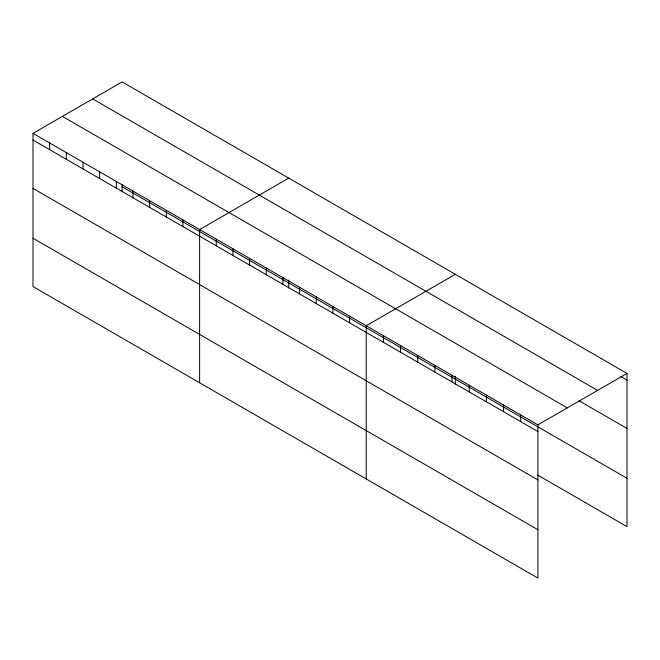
<?xml version="1.0" encoding="UTF-8"?>
<svg xmlns="http://www.w3.org/2000/svg" width="660" height="660" viewBox="0 0 660 660"><rect width="100%" height="100%" fill="white"/><g stroke="black" fill="none" stroke-linecap="round" stroke-linejoin="round"><path stroke-width="0.99" d="M33 133.353L537.9 424.858L537.9 578.086L33 286.58L33 133.353L122.1 81.914L627 373.42L627 526.647L537.735 475.109M288.717 178.109L199.617 229.548L199.617 382.775M455.334 274.304L366.234 325.743L366.234 478.97M537.9 424.858L627 373.42M620.994 376.629L627 380.094M92.697 98.893L597.597 390.39M578.935 400.702L627 428.456M62.403 116.383L567.303 407.88M122.1 186.78L627 478.285M33 140.036L537.9 431.533M33 188.397L537.9 479.894M33 238.219L537.9 529.724M520.74 414.95L520.74 421.624M503.572 405.034L503.572 411.716M486.404 395.125L486.404 401.8M469.235 385.217L469.235 391.891M455.334 376.241L455.334 384.211M452.067 375.301L452.067 381.983M434.907 365.392L434.907 372.067M417.739 355.476L417.739 362.159M400.57 345.568L400.57 352.25M383.402 335.659L383.402 342.334M349.577 316.123L349.577 322.806M332.912 306.504L332.912 313.186M316.247 296.885L316.247 303.567M299.59 287.265L299.59 293.947M288.717 280.046L288.717 288.016M282.925 277.646L282.925 284.328M266.269 268.026L266.269 274.709M249.604 258.406L249.604 265.089M232.939 248.787L232.939 255.47M216.282 239.167L216.282 245.85M182.96 219.928L182.96 226.611M166.295 210.309L166.295 216.991M149.63 200.689L149.63 207.372M132.974 191.07L132.974 197.752M122.1 184.825L122.1 191.821M116.308 181.45L116.308 188.133M99.643 171.831L99.643 178.513M82.987 162.212L82.987 168.894M66.322 152.592L66.322 159.274M49.665 142.972L49.665 149.655"/></g></svg>
